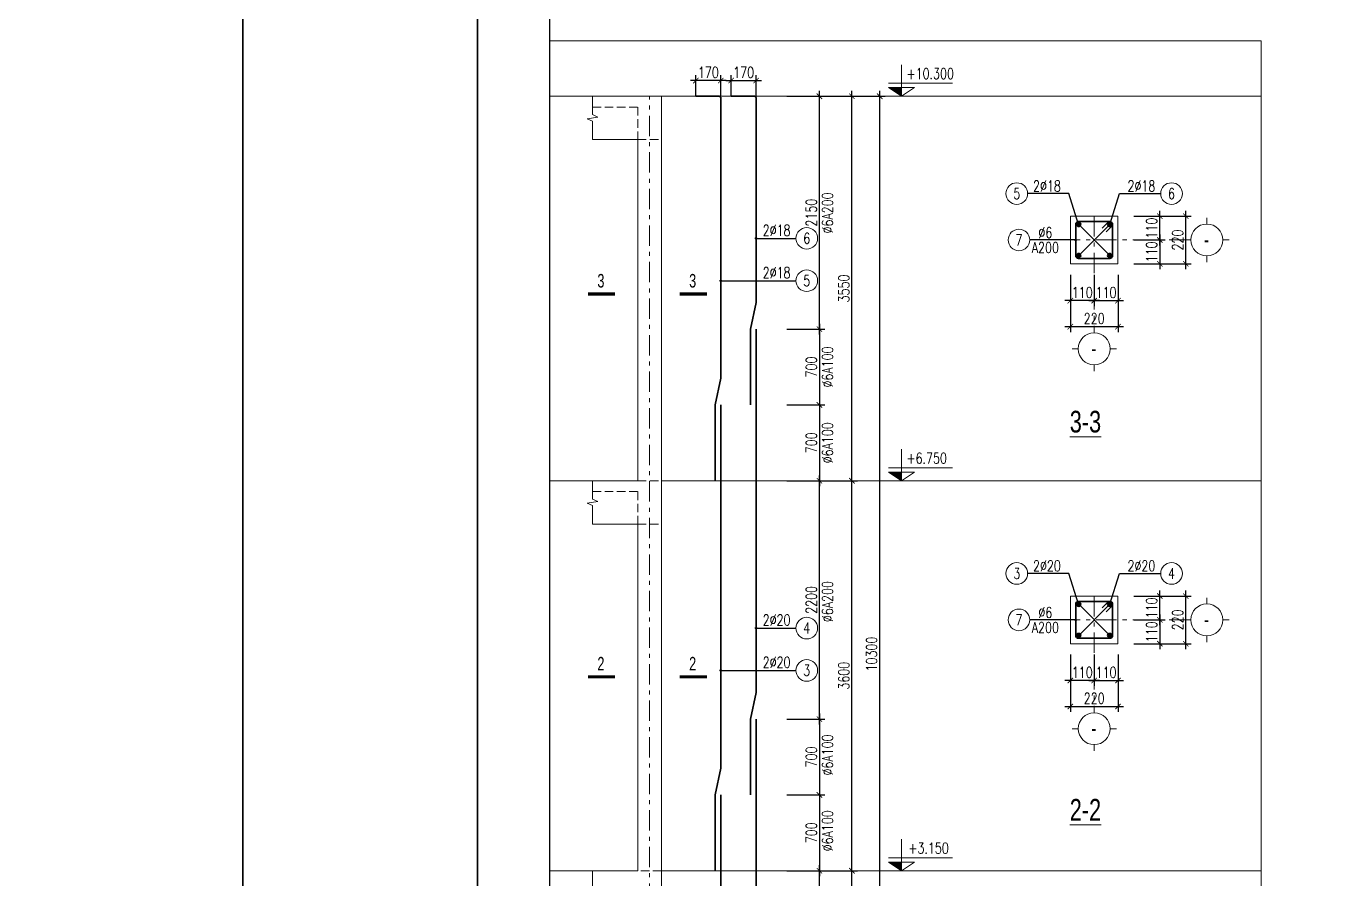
# Model space of a CAD drawing. Extents: x -2098986 to 943, y -1296280 to 73591.
# Drawn here: x -1753679 to -1729536, y -1114790 to -1099046 of the extents above; entities that cross this region are included whole.
import ezdxf
from ezdxf.enums import TextEntityAlignment as Align

# ---------------------------------------------------------------- set-up
doc = ezdxf.new("R2010")
doc.units = 0
doc.header["$LTSCALE"] = 150
doc.header["$PDMODE"] = 35
doc.linetypes.add('_An', pattern=[5, 3.5, -1.5])
doc.linetypes.add('_Tim', pattern=[9, 5, -1.5, 1, -1.5])
doc.layers.get('Defpoints').update_dxf_attribs({"lineweight": 18})
for name, color, linetype, lineweight in [('05.Text', 253, 'Continuous', 18), ('11.Khung bo', 32, 'Continuous', 50), ('12.Khung', 36, 'Continuous', 25), ('KCVN-THAY', 7, 'Continuous', 25), ('LS-DIM', 251, 'Continuous', 13), ('LS-TEXT', 60, 'Continuous', 20), ('LS-THAY', 7, 'Continuous', 20), ('LS-THEP', 3, 'Continuous', 35), ('LS-TRUC', 108, '_Tim', 9)]:
    doc.layers.add(name, color=color, linetype=linetype, lineweight=lineweight)
doc.layers.add('DIM', color=1, linetype='Continuous')
doc.layers.add('Tpl_Bound', color=1, linetype='Continuous', plot=False)
doc.styles.add('KCVN-LEADER', font='vnromadi.shx', dxfattribs={"width": 0.7, "height": 4})
doc.styles.add('LS.TEXT', font='vnromadi.shx', dxfattribs={"width": 0.7, "height": 4})
doc.styles.add('romans.shx', font='romans.shx', dxfattribs={"width": 0.75, "bigfont": 'vns.shx'})
doc.styles.add('vnsimpli', font='vnsimli.shx', dxfattribs={"width": 0.75})
doc.dimstyles.new('D25', dxfattribs={"dimscale": 0, "dimtxt": 200, "dimasz": 100, "dimexe": 100, "dimexo": 0, "dimgap": 50, "dimtad": 1, "dimdec": 0, "dimlfac": 0.25, "dimdsep": 46, "dimtxsty": 'vnsimpli', "dimblk1": 'ARCHTICK', "dimblk2": 'ARCHTICK', "dimsah": 1, "dimcen": 0, "dimdle": 100, "dimclrd": 256, "dimclre": 256, "dimclrt": 60, "dimadec": 0, "dimazin": 0, "dimtfac": 0.004, "dimtdec": 0, "dimtix": 1, "dimtmove": 2, "dimatfit": 3, "dimldrblk": 'ARCHTICK', "dimfxl": 1, "dimtolj": 1, "dimarcsym": 0})
doc.dimstyles.new('D50', dxfattribs={"dimtxt": 200, "dimasz": 100, "dimexe": 100, "dimexo": 0, "dimgap": 50, "dimtad": 1, "dimdec": 0, "dimlfac": 0.5, "dimzin": 0, "dimdsep": 46, "dimtxsty": 'vnsimpli', "dimblk1": 'ARCHTICK', "dimblk2": 'ARCHTICK', "dimsah": 1, "dimcen": 0, "dimdle": 100, "dimclrd": 256, "dimclre": 256, "dimclrt": 60, "dimadec": 0, "dimazin": 0, "dimtfac": 0.02, "dimtdec": 0, "dimtix": 1, "dimtmove": 2, "dimatfit": 3, "dimldrblk": 'ARCHTICK', "dimfxl": 100, "dimtolj": 1, "dimtzin": 0, "dimarcsym": 0})
doc.dimstyles.new('LS.GHI CHU', dxfattribs={"dimtxt": 200, "dimasz": 120, "dimexe": 120, "dimexo": 120, "dimgap": 80, "dimtad": 1, "dimdec": 0, "dimzin": 0, "dimdsep": 46, "dimtxsty": 'romans.shx', "dimblk": 'ARCHTICK', "dimcen": 0.09, "dimdle": 120, "dimclrd": 256, "dimclre": 8, "dimclrt": 7, "dimadec": 0, "dimazin": 0, "dimtfac": 1, "dimtdec": 0, "dimtofl": 0, "dimtmove": 0, "dimatfit": 3, "dimldrblk": 'ARCHTICK', "dimfxl": 1, "dimtolj": 1, "dimtzin": 0, "dimarcsym": 0})

# ---------------------------------------------------------------- blocks, each defined once
blk = doc.blocks.new('*U4')
at = {"layer": 'KCVN-THAY', "color": 140}
blk.add_lwpolyline([(214871.76, 86966.68), (215381.8, 86966.68), (215381.8, 86579.68), (214871.76, 86579.68)], close=True, dxfattribs=at)
blk = doc.blocks.new('_ArchTick')
at = {"layer": 'DIM', "color": 0, "const_width": 0.15}
blk.add_lwpolyline([(-0.5, -0.5), (0.5, 0.5)], dxfattribs=at)
blk = doc.blocks.new('*D1793')
at = {"layer": 'Defpoints', "color": 0, "transparency": 16777216}
for p in [(-1739622, -1113240), (-1739622, -1114640), (-1739022, -1114640)]:
    blk.add_point(p, dxfattribs=at)
at = {"layer": 'LS-DIM', "lineweight": -2, "transparency": 16777216}
for p, q in [((-1739622, -1113240), (-1738922, -1113240)), ((-1739022, -1113140), (-1739022, -1114740)), ((-1739622, -1114640), (-1738922, -1114640))]:
    blk.add_line(p, q, dxfattribs=at)
at = {"layer": 'LS-DIM', "lineweight": -2, "transparency": 16777216, "xscale": 100, "yscale": 100, "zscale": 100}
for p, rotation in [((-1739022, -1113240), 90), ((-1739022, -1114640), 270)]:
    blk.add_blockref('_ArchTick', p, dxfattribs=dict(at, rotation=rotation))
at = {"layer": 'LS-DIM', "color": 60, "transparency": 16777216, "insert": (-1739172, -1113940), "char_height": 200, "attachment_point": 5, "rotation": 90, "style": 'vnsimpli'}
blk.add_mtext('\\A1;700', dxfattribs=at)
blk = doc.blocks.new('*D1794')
at = {"layer": 'Defpoints', "color": 0, "transparency": 16777216}
for p in [(-1739622, -1107440), (-1739022, -1107440), (-1739622, -1111840)]:
    blk.add_point(p, dxfattribs=at)
at = {"layer": 'LS-DIM', "lineweight": -2, "transparency": 16777216}
for p, q in [((-1739622, -1107440), (-1738922, -1107440)), ((-1739022, -1111940), (-1739022, -1107340)), ((-1739622, -1111840), (-1738922, -1111840))]:
    blk.add_line(p, q, dxfattribs=at)
at = {"layer": 'LS-DIM', "lineweight": -2, "transparency": 16777216, "xscale": 100, "yscale": 100, "zscale": 100}
for p, rotation in [((-1739022, -1107440), 90), ((-1739022, -1111840), 270)]:
    blk.add_blockref('_ArchTick', p, dxfattribs=dict(at, rotation=rotation))
at = {"layer": 'LS-DIM', "color": 60, "transparency": 16777216, "insert": (-1739172, -1109640), "char_height": 200, "attachment_point": 5, "rotation": 90, "style": 'vnsimpli'}
blk.add_mtext('\\A1;2200', dxfattribs=at)
blk = doc.blocks.new('COSCD')
at = {"layer": 'LS-DIM'}
blk.add_hatch(color=256, dxfattribs=at).paths.add_polyline_path([(3.6, 0), (3.6, 1.44), (1.44, 1.44)])
for p, q in [((3.6, 0), (3.6, 5.23)), ((7.2, 0), (0, 0)), ((1.44, 2.16), (12.12, 2.16)), ((1.44, 1.44), (5.76, 1.44)), ((1.44, 1.44), (3.6, 0)), ((5.76, 1.44), (3.6, 0))]:
    blk.add_line(p, q, dxfattribs=at)
blk = doc.blocks.new('*D1798')
at = {"layer": 'Defpoints', "color": 0, "transparency": 16777216}
for p in [(-1739622, -1106040), (-1739622, -1107440), (-1739022, -1107440)]:
    blk.add_point(p, dxfattribs=at)
at = {"layer": 'LS-DIM', "lineweight": -2, "transparency": 16777216}
for p, q in [((-1739022, -1105940), (-1739022, -1107540)), ((-1739622, -1106040), (-1738922, -1106040)), ((-1739622, -1107440), (-1738922, -1107440))]:
    blk.add_line(p, q, dxfattribs=at)
at = {"layer": 'LS-DIM', "lineweight": -2, "transparency": 16777216, "xscale": 100, "yscale": 100, "zscale": 100}
for p, rotation in [((-1739022, -1106040), 90), ((-1739022, -1107440), 270)]:
    blk.add_blockref('_ArchTick', p, dxfattribs=dict(at, rotation=rotation))
at = {"layer": 'LS-DIM', "color": 60, "transparency": 16777216, "insert": (-1739172, -1106740), "char_height": 200, "attachment_point": 5, "rotation": 90, "style": 'vnsimpli'}
blk.add_mtext('\\A1;700', dxfattribs=at)
blk = doc.blocks.new('*D1799')
at = {"layer": 'Defpoints', "color": 0, "transparency": 16777216}
for p in [(-1739622, -1100340), (-1739022, -1100340), (-1739622, -1104640)]:
    blk.add_point(p, dxfattribs=at)
at = {"layer": 'LS-DIM', "lineweight": -2, "transparency": 16777216}
for p, q in [((-1739622, -1100340), (-1738922, -1100340)), ((-1739022, -1104740), (-1739022, -1100240)), ((-1739622, -1104640), (-1738922, -1104640))]:
    blk.add_line(p, q, dxfattribs=at)
at = {"layer": 'LS-DIM', "lineweight": -2, "transparency": 16777216, "xscale": 100, "yscale": 100, "zscale": 100}
for p, rotation in [((-1739022, -1100340), 90), ((-1739022, -1104640), 270)]:
    blk.add_blockref('_ArchTick', p, dxfattribs=dict(at, rotation=rotation))
at = {"layer": 'LS-DIM', "color": 60, "transparency": 16777216, "insert": (-1739172, -1102490), "char_height": 200, "attachment_point": 5, "rotation": 90, "style": 'vnsimpli'}
blk.add_mtext('\\A1;2150', dxfattribs=at)
blk = doc.blocks.new('*D1800')
at = {"layer": 'Defpoints', "color": 0, "transparency": 16777216}
for p in [(-1740193, -1100050), (-1740654, -1100340), (-1740193, -1100340)]:
    blk.add_point(p, dxfattribs=at)
at = {"layer": 'LS-DIM', "lineweight": -2, "transparency": 16777216}
for p, q in [((-1740654, -1100340), (-1740654, -1099950)), ((-1740193, -1100340), (-1740193, -1099950)), ((-1740754, -1100050), (-1740093, -1100050))]:
    blk.add_line(p, q, dxfattribs=at)
at = {"layer": 'LS-DIM', "lineweight": -2, "transparency": 16777216, "xscale": 100, "yscale": 100, "zscale": 100, "rotation": 180}
blk.add_blockref('_ArchTick', (-1740654, -1100050), dxfattribs=at)
at = {"layer": 'LS-DIM', "lineweight": -2, "transparency": 16777216, "xscale": 100, "yscale": 100, "zscale": 100}
blk.add_blockref('_ArchTick', (-1740193, -1100050), dxfattribs=at)
at = {"layer": 'LS-DIM', "color": 60, "transparency": 16777216, "insert": (-1740423, -1099900), "char_height": 200, "attachment_point": 5, "style": 'vnsimpli'}
blk.add_mtext('\\A1;170', dxfattribs=at)
blk = doc.blocks.new('*D1801')
at = {"layer": 'Defpoints', "color": 0, "transparency": 16777216}
for p in [(-1741305, -1100050), (-1741305, -1100340), (-1740845, -1100340)]:
    blk.add_point(p, dxfattribs=at)
at = {"layer": 'LS-DIM', "lineweight": -2, "transparency": 16777216}
for p, q in [((-1741305, -1100340), (-1741305, -1099950)), ((-1740845, -1100340), (-1740845, -1099950)), ((-1740745, -1100050), (-1741405, -1100050))]:
    blk.add_line(p, q, dxfattribs=at)
at = {"layer": 'LS-DIM', "lineweight": -2, "transparency": 16777216, "xscale": 100, "yscale": 100, "zscale": 100, "rotation": 180}
blk.add_blockref('_ArchTick', (-1741305, -1100050), dxfattribs=at)
at = {"layer": 'LS-DIM', "lineweight": -2, "transparency": 16777216, "xscale": 100, "yscale": 100, "zscale": 100}
blk.add_blockref('_ArchTick', (-1740845, -1100050), dxfattribs=at)
at = {"layer": 'LS-DIM', "color": 60, "transparency": 16777216, "insert": (-1741075, -1099900), "char_height": 200, "attachment_point": 5, "style": 'vnsimpli'}
blk.add_mtext('\\A1;170', dxfattribs=at)
blk = doc.blocks.new('*D1802')
at = {"layer": 'Defpoints', "color": 0, "transparency": 16777216}
for p in [(-1739622, -1107440), (-1738422, -1107440), (-1739622, -1114640)]:
    blk.add_point(p, dxfattribs=at)
at = {"layer": 'LS-DIM', "lineweight": -2, "transparency": 16777216}
for p, q in [((-1739622, -1107440), (-1738322, -1107440)), ((-1738422, -1114740), (-1738422, -1107340)), ((-1739622, -1114640), (-1738322, -1114640))]:
    blk.add_line(p, q, dxfattribs=at)
at = {"layer": 'LS-DIM', "lineweight": -2, "transparency": 16777216, "xscale": 100, "yscale": 100, "zscale": 100}
for p, rotation in [((-1738422, -1107440), 90), ((-1738422, -1114640), 270)]:
    blk.add_blockref('_ArchTick', p, dxfattribs=dict(at, rotation=rotation))
at = {"layer": 'LS-DIM', "color": 60, "transparency": 16777216, "insert": (-1738572, -1111040), "char_height": 200, "attachment_point": 5, "rotation": 90, "style": 'vnsimpli'}
blk.add_mtext('\\A1;3600', dxfattribs=at)
blk = doc.blocks.new('*D1803')
at = {"layer": 'Defpoints', "color": 0, "transparency": 16777216}
for p in [(-1739622, -1100340), (-1738422, -1100340), (-1739622, -1107440)]:
    blk.add_point(p, dxfattribs=at)
at = {"layer": 'LS-DIM', "lineweight": -2, "transparency": 16777216}
for p, q in [((-1739622, -1100340), (-1738322, -1100340)), ((-1738422, -1107540), (-1738422, -1100240)), ((-1739622, -1107440), (-1738322, -1107440))]:
    blk.add_line(p, q, dxfattribs=at)
at = {"layer": 'LS-DIM', "lineweight": -2, "transparency": 16777216, "xscale": 100, "yscale": 100, "zscale": 100}
for p, rotation in [((-1738422, -1100340), 90), ((-1738422, -1107440), 270)]:
    blk.add_blockref('_ArchTick', p, dxfattribs=dict(at, rotation=rotation))
at = {"layer": 'LS-DIM', "color": 60, "transparency": 16777216, "insert": (-1738572, -1103890), "char_height": 200, "attachment_point": 5, "rotation": 90, "style": 'vnsimpli'}
blk.add_mtext('\\A1;3550', dxfattribs=at)
blk = doc.blocks.new('*D1804')
at = {"layer": 'Defpoints', "color": 0, "transparency": 16777216}
for p in [(-1739622, -1114640), (-1739022, -1114640), (-1739622, -1118140)]:
    blk.add_point(p, dxfattribs=at)
at = {"layer": 'LS-DIM', "lineweight": -2, "transparency": 16777216}
for p, q in [((-1739622, -1114640), (-1738922, -1114640)), ((-1739022, -1118240), (-1739022, -1114540)), ((-1739622, -1118140), (-1738922, -1118140))]:
    blk.add_line(p, q, dxfattribs=at)
at = {"layer": 'LS-DIM', "lineweight": -2, "transparency": 16777216, "xscale": 100, "yscale": 100, "zscale": 100}
for p, rotation in [((-1739022, -1114640), 90), ((-1739022, -1118140), 270)]:
    blk.add_blockref('_ArchTick', p, dxfattribs=dict(at, rotation=rotation))
at = {"layer": 'LS-DIM', "color": 60, "transparency": 16777216, "insert": (-1739172, -1116390), "char_height": 200, "attachment_point": 5, "rotation": 90, "style": 'vnsimpli'}
blk.add_mtext('\\A1;1750', dxfattribs=at)
blk = doc.blocks.new('*D1805')
at = {"layer": 'Defpoints', "color": 0, "transparency": 16777216}
for p in [(-1739622, -1114640), (-1738422, -1114640), (-1739622, -1120940)]:
    blk.add_point(p, dxfattribs=at)
at = {"layer": 'LS-DIM', "lineweight": -2, "transparency": 16777216}
for p, q in [((-1739622, -1114640), (-1738322, -1114640)), ((-1738422, -1121040), (-1738422, -1114540)), ((-1739622, -1120940), (-1738322, -1120940))]:
    blk.add_line(p, q, dxfattribs=at)
at = {"layer": 'LS-DIM', "lineweight": -2, "transparency": 16777216, "xscale": 100, "yscale": 100, "zscale": 100}
for p, rotation in [((-1738422, -1114640), 90), ((-1738422, -1120940), 270)]:
    blk.add_blockref('_ArchTick', p, dxfattribs=dict(at, rotation=rotation))
at = {"layer": 'LS-DIM', "color": 60, "transparency": 16777216, "insert": (-1738572, -1117790), "char_height": 200, "attachment_point": 5, "rotation": 90, "style": 'vnsimpli'}
blk.add_mtext('\\A1;3150', dxfattribs=at)
blk = doc.blocks.new('*D1806')
at = {"layer": 'Defpoints', "color": 0, "transparency": 16777216}
for p in [(-1739622, -1100340), (-1737909, -1100340), (-1739622, -1120940)]:
    blk.add_point(p, dxfattribs=at)
at = {"layer": 'LS-DIM', "lineweight": -2, "transparency": 16777216}
for p, q in [((-1739622, -1100340), (-1737809, -1100340)), ((-1737909, -1121040), (-1737909, -1100240)), ((-1739622, -1120940), (-1737809, -1120940))]:
    blk.add_line(p, q, dxfattribs=at)
at = {"layer": 'LS-DIM', "lineweight": -2, "transparency": 16777216, "xscale": 100, "yscale": 100, "zscale": 100}
for p, rotation in [((-1737909, -1100340), 90), ((-1737909, -1120940), 270)]:
    blk.add_blockref('_ArchTick', p, dxfattribs=dict(at, rotation=rotation))
at = {"layer": 'LS-DIM', "color": 60, "transparency": 16777216, "insert": (-1738059, -1110640), "char_height": 200, "attachment_point": 5, "rotation": 90, "style": 'vnsimpli'}
blk.add_mtext('\\A1;10300', dxfattribs=at)
blk = doc.blocks.new('*D1809')
at = {"layer": 'Defpoints', "color": 0, "transparency": 16777216}
for p in [(-1739622, -1111840), (-1739622, -1113240), (-1739022, -1113240)]:
    blk.add_point(p, dxfattribs=at)
at = {"layer": 'LS-DIM', "lineweight": -2, "transparency": 16777216}
for p, q in [((-1739022, -1111740), (-1739022, -1113340)), ((-1739622, -1111840), (-1738922, -1111840)), ((-1739622, -1113240), (-1738922, -1113240))]:
    blk.add_line(p, q, dxfattribs=at)
at = {"layer": 'LS-DIM', "lineweight": -2, "transparency": 16777216, "xscale": 100, "yscale": 100, "zscale": 100}
for p, rotation in [((-1739022, -1111840), 90), ((-1739022, -1113240), 270)]:
    blk.add_blockref('_ArchTick', p, dxfattribs=dict(at, rotation=rotation))
at = {"layer": 'LS-DIM', "color": 60, "transparency": 16777216, "insert": (-1739172, -1112540), "char_height": 200, "attachment_point": 5, "rotation": 90, "style": 'vnsimpli'}
blk.add_mtext('\\A1;700', dxfattribs=at)
blk = doc.blocks.new('*D1807')
at = {"layer": 'Defpoints', "color": 0, "transparency": 16777216}
for p in [(-1739622, -1104640), (-1739622, -1106040), (-1739022, -1106040)]:
    blk.add_point(p, dxfattribs=at)
at = {"layer": 'LS-DIM', "lineweight": -2, "transparency": 16777216}
for p, q in [((-1739022, -1104540), (-1739022, -1106140)), ((-1739622, -1104640), (-1738922, -1104640)), ((-1739622, -1106040), (-1738922, -1106040))]:
    blk.add_line(p, q, dxfattribs=at)
at = {"layer": 'LS-DIM', "lineweight": -2, "transparency": 16777216, "xscale": 100, "yscale": 100, "zscale": 100}
for p, rotation in [((-1739022, -1104640), 90), ((-1739022, -1106040), 270)]:
    blk.add_blockref('_ArchTick', p, dxfattribs=dict(at, rotation=rotation))
at = {"layer": 'LS-DIM', "color": 60, "transparency": 16777216, "insert": (-1739172, -1105340), "char_height": 200, "attachment_point": 5, "rotation": 90, "style": 'vnsimpli'}
blk.add_mtext('\\A1;700', dxfattribs=at)
blk = doc.blocks.new('THEP DAM')
at = {"layer": 'LS-THEP'}
for p, q in [((-0.6, 0), (0.6, 0)), ((-0.42, 0.42), (0.42, -0.42)), ((-0.42, -0.42), (0.42, 0.42)), ((0, 0.6), (0, -0.6))]:
    blk.add_line(p, q, dxfattribs=at)
blk.add_circle((0, 0), 0.6, dxfattribs=at)
blk = doc.blocks.new('A$C0F04115F')
at = {"layer": 'LS-THAY'}
for p, q in [((-380, 380), (-380, 530)), ((-760, 0), (-910, 0)), ((0, 0), (150, 0)), ((-380, -380), (-380, -530))]:
    blk.add_line(p, q, dxfattribs=at)
blk.add_circle((-380, 0), 380, dxfattribs=at)
blk = doc.blocks.new('*D1858')
at = {"layer": 'Defpoints', "color": 0, "transparency": 16777216}
for p in [(-1734386, -1110649), (-1733946, -1110649), (-1734386, -1111128)]:
    blk.add_point(p, dxfattribs=at)
at = {"layer": 'LS-DIM', "lineweight": -2, "transparency": 16777216}
for p, q in [((-1734386, -1110649), (-1734386, -1111228)), ((-1733946, -1110649), (-1733946, -1111228)), ((-1733846, -1111128), (-1734486, -1111128))]:
    blk.add_line(p, q, dxfattribs=at)
at = {"layer": 'LS-DIM', "lineweight": -2, "transparency": 16777216, "xscale": 100, "yscale": 100, "zscale": 100, "rotation": 180}
blk.add_blockref('_ArchTick', (-1734386, -1111128), dxfattribs=at)
at = {"layer": 'LS-DIM', "lineweight": -2, "transparency": 16777216, "xscale": 100, "yscale": 100, "zscale": 100}
blk.add_blockref('_ArchTick', (-1733946, -1111128), dxfattribs=at)
at = {"layer": 'LS-DIM', "color": 60, "transparency": 16777216, "insert": (-1734166, -1110978), "char_height": 200, "attachment_point": 5, "style": 'vnsimpli'}
blk.add_mtext('\\A1;110', dxfattribs=at)
blk = doc.blocks.new('*D1859')
at = {"layer": 'Defpoints', "color": 0, "transparency": 16777216}
for p in [(-1733946, -1110649), (-1733506, -1110649), (-1733506, -1111128)]:
    blk.add_point(p, dxfattribs=at)
at = {"layer": 'LS-DIM', "lineweight": -2, "transparency": 16777216}
for p, q in [((-1733946, -1110649), (-1733946, -1111228)), ((-1733506, -1110649), (-1733506, -1111228)), ((-1734046, -1111128), (-1733406, -1111128))]:
    blk.add_line(p, q, dxfattribs=at)
at = {"layer": 'LS-DIM', "lineweight": -2, "transparency": 16777216, "xscale": 100, "yscale": 100, "zscale": 100, "rotation": 180}
blk.add_blockref('_ArchTick', (-1733946, -1111128), dxfattribs=at)
at = {"layer": 'LS-DIM', "lineweight": -2, "transparency": 16777216, "xscale": 100, "yscale": 100, "zscale": 100}
blk.add_blockref('_ArchTick', (-1733506, -1111128), dxfattribs=at)
at = {"layer": 'LS-DIM', "color": 60, "transparency": 16777216, "insert": (-1733726, -1110978), "char_height": 200, "attachment_point": 5, "style": 'vnsimpli'}
blk.add_mtext('\\A1;110', dxfattribs=at)
blk = doc.blocks.new('*D1860')
at = {"layer": 'Defpoints', "color": 0, "transparency": 16777216}
for p in [(-1734386, -1110649), (-1733506, -1110649), (-1733506, -1111608)]:
    blk.add_point(p, dxfattribs=at)
at = {"layer": 'LS-DIM', "lineweight": -2, "transparency": 16777216}
for p, q in [((-1734386, -1110649), (-1734386, -1111708)), ((-1733506, -1110649), (-1733506, -1111708)), ((-1734486, -1111608), (-1733406, -1111608))]:
    blk.add_line(p, q, dxfattribs=at)
at = {"layer": 'LS-DIM', "lineweight": -2, "transparency": 16777216, "xscale": 100, "yscale": 100, "zscale": 100, "rotation": 180}
blk.add_blockref('_ArchTick', (-1734386, -1111608), dxfattribs=at)
at = {"layer": 'LS-DIM', "lineweight": -2, "transparency": 16777216, "xscale": 100, "yscale": 100, "zscale": 100}
blk.add_blockref('_ArchTick', (-1733506, -1111608), dxfattribs=at)
at = {"layer": 'LS-DIM', "color": 60, "transparency": 16777216, "insert": (-1733946, -1111458), "char_height": 200, "attachment_point": 5, "style": 'vnsimpli'}
blk.add_mtext('\\A1;220', dxfattribs=at)
blk = doc.blocks.new('*D1861')
at = {"layer": 'Defpoints', "color": 0, "transparency": 16777216}
for p in [(-1733213, -1110008), (-1733213, -1110448), (-1732734, -1110448)]:
    blk.add_point(p, dxfattribs=at)
at = {"layer": 'LS-DIM', "lineweight": -2, "transparency": 16777216}
for p, q in [((-1733213, -1110008), (-1732634, -1110008)), ((-1732734, -1109908), (-1732734, -1110548)), ((-1733213, -1110448), (-1732634, -1110448))]:
    blk.add_line(p, q, dxfattribs=at)
at = {"layer": 'LS-DIM', "lineweight": -2, "transparency": 16777216, "xscale": 100, "yscale": 100, "zscale": 100}
for p, rotation in [((-1732734, -1110008), 90), ((-1732734, -1110448), 270)]:
    blk.add_blockref('_ArchTick', p, dxfattribs=dict(at, rotation=rotation))
at = {"layer": 'LS-DIM', "color": 60, "transparency": 16777216, "insert": (-1732884, -1110228), "char_height": 200, "attachment_point": 5, "rotation": 90, "style": 'vnsimpli'}
blk.add_mtext('\\A1;110', dxfattribs=at)
blk = doc.blocks.new('*D1862')
at = {"layer": 'Defpoints', "color": 0, "transparency": 16777216}
for p in [(-1733213, -1109568), (-1732734, -1109568), (-1733213, -1110008)]:
    blk.add_point(p, dxfattribs=at)
at = {"layer": 'LS-DIM', "lineweight": -2, "transparency": 16777216}
for p, q in [((-1733213, -1109568), (-1732634, -1109568)), ((-1732734, -1110108), (-1732734, -1109468)), ((-1733213, -1110008), (-1732634, -1110008))]:
    blk.add_line(p, q, dxfattribs=at)
at = {"layer": 'LS-DIM', "lineweight": -2, "transparency": 16777216, "xscale": 100, "yscale": 100, "zscale": 100}
for p, rotation in [((-1732734, -1109568), 90), ((-1732734, -1110008), 270)]:
    blk.add_blockref('_ArchTick', p, dxfattribs=dict(at, rotation=rotation))
at = {"layer": 'LS-DIM', "color": 60, "transparency": 16777216, "insert": (-1732884, -1109788), "char_height": 200, "attachment_point": 5, "rotation": 90, "style": 'vnsimpli'}
blk.add_mtext('\\A1;110', dxfattribs=at)
blk = doc.blocks.new('*D1863')
at = {"layer": 'Defpoints', "color": 0, "transparency": 16777216}
for p in [(-1733213, -1109568), (-1732254, -1109568), (-1733213, -1110448)]:
    blk.add_point(p, dxfattribs=at)
at = {"layer": 'LS-DIM', "lineweight": -2, "transparency": 16777216}
for p, q in [((-1733213, -1109568), (-1732154, -1109568)), ((-1732254, -1110548), (-1732254, -1109468)), ((-1733213, -1110448), (-1732154, -1110448))]:
    blk.add_line(p, q, dxfattribs=at)
at = {"layer": 'LS-DIM', "lineweight": -2, "transparency": 16777216, "xscale": 100, "yscale": 100, "zscale": 100}
for p, rotation in [((-1732254, -1109568), 90), ((-1732254, -1110448), 270)]:
    blk.add_blockref('_ArchTick', p, dxfattribs=dict(at, rotation=rotation))
at = {"layer": 'LS-DIM', "color": 60, "transparency": 16777216, "insert": (-1732404, -1110008), "char_height": 200, "attachment_point": 5, "rotation": 90, "style": 'vnsimpli'}
blk.add_mtext('\\A1;220', dxfattribs=at)
blk = doc.blocks.new('*D1864')
at = {"layer": 'Defpoints', "color": 0, "transparency": 16777216}
for p in [(-1734386, -1103635), (-1733946, -1103635), (-1734386, -1104114)]:
    blk.add_point(p, dxfattribs=at)
at = {"layer": 'LS-DIM', "lineweight": -2, "transparency": 16777216}
for p, q in [((-1734386, -1103635), (-1734386, -1104214)), ((-1733946, -1103635), (-1733946, -1104214)), ((-1733846, -1104114), (-1734486, -1104114))]:
    blk.add_line(p, q, dxfattribs=at)
at = {"layer": 'LS-DIM', "lineweight": -2, "transparency": 16777216, "xscale": 100, "yscale": 100, "zscale": 100, "rotation": 180}
blk.add_blockref('_ArchTick', (-1734386, -1104114), dxfattribs=at)
at = {"layer": 'LS-DIM', "lineweight": -2, "transparency": 16777216, "xscale": 100, "yscale": 100, "zscale": 100}
blk.add_blockref('_ArchTick', (-1733946, -1104114), dxfattribs=at)
at = {"layer": 'LS-DIM', "color": 60, "transparency": 16777216, "insert": (-1734166, -1103964), "char_height": 200, "attachment_point": 5, "style": 'vnsimpli'}
blk.add_mtext('\\A1;110', dxfattribs=at)
blk = doc.blocks.new('*D1865')
at = {"layer": 'Defpoints', "color": 0, "transparency": 16777216}
for p in [(-1733946, -1103635), (-1733506, -1103635), (-1733506, -1104114)]:
    blk.add_point(p, dxfattribs=at)
at = {"layer": 'LS-DIM', "lineweight": -2, "transparency": 16777216}
for p, q in [((-1733946, -1103635), (-1733946, -1104214)), ((-1733506, -1103635), (-1733506, -1104214)), ((-1734046, -1104114), (-1733406, -1104114))]:
    blk.add_line(p, q, dxfattribs=at)
at = {"layer": 'LS-DIM', "lineweight": -2, "transparency": 16777216, "xscale": 100, "yscale": 100, "zscale": 100, "rotation": 180}
blk.add_blockref('_ArchTick', (-1733946, -1104114), dxfattribs=at)
at = {"layer": 'LS-DIM', "lineweight": -2, "transparency": 16777216, "xscale": 100, "yscale": 100, "zscale": 100}
blk.add_blockref('_ArchTick', (-1733506, -1104114), dxfattribs=at)
at = {"layer": 'LS-DIM', "color": 60, "transparency": 16777216, "insert": (-1733726, -1103964), "char_height": 200, "attachment_point": 5, "style": 'vnsimpli'}
blk.add_mtext('\\A1;110', dxfattribs=at)
blk = doc.blocks.new('*D1866')
at = {"layer": 'Defpoints', "color": 0, "transparency": 16777216}
for p in [(-1734386, -1103635), (-1733506, -1103635), (-1733506, -1104594)]:
    blk.add_point(p, dxfattribs=at)
at = {"layer": 'LS-DIM', "lineweight": -2, "transparency": 16777216}
for p, q in [((-1734386, -1103635), (-1734386, -1104694)), ((-1733506, -1103635), (-1733506, -1104694)), ((-1734486, -1104594), (-1733406, -1104594))]:
    blk.add_line(p, q, dxfattribs=at)
at = {"layer": 'LS-DIM', "lineweight": -2, "transparency": 16777216, "xscale": 100, "yscale": 100, "zscale": 100, "rotation": 180}
blk.add_blockref('_ArchTick', (-1734386, -1104594), dxfattribs=at)
at = {"layer": 'LS-DIM', "lineweight": -2, "transparency": 16777216, "xscale": 100, "yscale": 100, "zscale": 100}
blk.add_blockref('_ArchTick', (-1733506, -1104594), dxfattribs=at)
at = {"layer": 'LS-DIM', "color": 60, "transparency": 16777216, "insert": (-1733946, -1104444), "char_height": 200, "attachment_point": 5, "style": 'vnsimpli'}
blk.add_mtext('\\A1;220', dxfattribs=at)
blk = doc.blocks.new('*D1867')
at = {"layer": 'Defpoints', "color": 0, "transparency": 16777216}
for p in [(-1733213, -1102994), (-1733213, -1103434), (-1732734, -1103434)]:
    blk.add_point(p, dxfattribs=at)
at = {"layer": 'LS-DIM', "lineweight": -2, "transparency": 16777216}
for p, q in [((-1733213, -1102994), (-1732634, -1102994)), ((-1732734, -1102894), (-1732734, -1103534)), ((-1733213, -1103434), (-1732634, -1103434))]:
    blk.add_line(p, q, dxfattribs=at)
at = {"layer": 'LS-DIM', "lineweight": -2, "transparency": 16777216, "xscale": 100, "yscale": 100, "zscale": 100}
for p, rotation in [((-1732734, -1102994), 90), ((-1732734, -1103434), 270)]:
    blk.add_blockref('_ArchTick', p, dxfattribs=dict(at, rotation=rotation))
at = {"layer": 'LS-DIM', "color": 60, "transparency": 16777216, "insert": (-1732884, -1103214), "char_height": 200, "attachment_point": 5, "rotation": 90, "style": 'vnsimpli'}
blk.add_mtext('\\A1;110', dxfattribs=at)
blk = doc.blocks.new('*D1868')
at = {"layer": 'Defpoints', "color": 0, "transparency": 16777216}
for p in [(-1733213, -1102554), (-1732734, -1102554), (-1733213, -1102994)]:
    blk.add_point(p, dxfattribs=at)
at = {"layer": 'LS-DIM', "lineweight": -2, "transparency": 16777216}
for p, q in [((-1733213, -1102554), (-1732634, -1102554)), ((-1732734, -1103094), (-1732734, -1102454)), ((-1733213, -1102994), (-1732634, -1102994))]:
    blk.add_line(p, q, dxfattribs=at)
at = {"layer": 'LS-DIM', "lineweight": -2, "transparency": 16777216, "xscale": 100, "yscale": 100, "zscale": 100}
for p, rotation in [((-1732734, -1102554), 90), ((-1732734, -1102994), 270)]:
    blk.add_blockref('_ArchTick', p, dxfattribs=dict(at, rotation=rotation))
at = {"layer": 'LS-DIM', "color": 60, "transparency": 16777216, "insert": (-1732884, -1102774), "char_height": 200, "attachment_point": 5, "rotation": 90, "style": 'vnsimpli'}
blk.add_mtext('\\A1;110', dxfattribs=at)
blk = doc.blocks.new('*D1869')
at = {"layer": 'Defpoints', "color": 0, "transparency": 16777216}
for p in [(-1733213, -1102554), (-1732254, -1102554), (-1733213, -1103434)]:
    blk.add_point(p, dxfattribs=at)
at = {"layer": 'LS-DIM', "lineweight": -2, "transparency": 16777216}
for p, q in [((-1733213, -1102554), (-1732154, -1102554)), ((-1732254, -1103534), (-1732254, -1102454)), ((-1733213, -1103434), (-1732154, -1103434))]:
    blk.add_line(p, q, dxfattribs=at)
at = {"layer": 'LS-DIM', "lineweight": -2, "transparency": 16777216, "xscale": 100, "yscale": 100, "zscale": 100}
for p, rotation in [((-1732254, -1102554), 90), ((-1732254, -1103434), 270)]:
    blk.add_blockref('_ArchTick', p, dxfattribs=dict(at, rotation=rotation))
at = {"layer": 'LS-DIM', "color": 60, "transparency": 16777216, "insert": (-1732404, -1102994), "char_height": 200, "attachment_point": 5, "rotation": 90, "style": 'vnsimpli'}
blk.add_mtext('\\A1;220', dxfattribs=at)
blk = doc.blocks.new('100')
at = {"layer": '11.Khung bo', "const_width": 26.7}
blk.add_lwpolyline([(1860913, -945240), (1860913, -916940), (1896063, -916940), (1896063, -945240)], close=True, dxfattribs=at)
blk.add_lwpolyline([(1860913, -945240), (1860913, -916940), (1896063, -916940), (1896063, -945240)], close=True, dxfattribs=at)
blk.add_lwpolyline([(1860913, -945240), (1860913, -916940), (1896063, -916940), (1896063, -945240)], close=True, dxfattribs=at)
at = {"layer": '12.Khung'}
blk.add_lwpolyline([(1901579, -945940), (1901579, -916240), (1859580, -916240), (1859580, -945940)], close=True, dxfattribs=at)
blk.add_lwpolyline([(1901579, -945940), (1901579, -916240), (1859580, -916240), (1859580, -945940)], close=True, dxfattribs=at)
blk.add_lwpolyline([(1901579, -945940), (1901579, -916240), (1859580, -916240), (1859580, -945940)], close=True, dxfattribs=at)

msp = doc.modelspace()

# ---------------------------------------------------------------- hatches: boundary and pattern name
at = {"layer": 'LS-THEP'}
h = msp.add_hatch(color=256, dxfattribs=at)
h.dxf.hatch_style = 1
edge = h.paths.add_edge_path()
edge.add_arc((-1733659.5, -1102707.1), 38.2, 0, 360)
edge = h.paths.add_edge_path(flags=17)
edge.add_line((-1733659.5, -1102745.3), (-1733659.5, -1102668.9))
edge = h.paths.add_edge_path(flags=17)
edge.add_line((-1733621.3, -1102707.1), (-1733697.7, -1102707.1))
edge = h.paths.add_edge_path(flags=17)
edge.add_line((-1733632.5, -1102734.1), (-1733686.5, -1102680.1))
h = msp.add_hatch(color=256, dxfattribs=at)
h.dxf.hatch_style = 1
edge = h.paths.add_edge_path()
edge.add_arc((-1734232.7, -1103281.2), 38.2, 0, 360)
edge = h.paths.add_edge_path(flags=17)
edge.add_line((-1734232.7, -1103243), (-1734232.7, -1103319.4))
edge = h.paths.add_edge_path(flags=17)
edge.add_line((-1734270.9, -1103281.2), (-1734194.5, -1103281.2))
edge = h.paths.add_edge_path(flags=17)
edge.add_line((-1734259.7, -1103254.2), (-1734205.7, -1103308.2))
h = msp.add_hatch(color=256, dxfattribs=at)
h.dxf.hatch_style = 1
edge = h.paths.add_edge_path()
edge.add_arc((-1733659.5, -1109721.1), 38.2, 0, 360)
edge = h.paths.add_edge_path(flags=17)
edge.add_line((-1733659.5, -1109759.3), (-1733659.5, -1109682.9))
edge = h.paths.add_edge_path(flags=17)
edge.add_line((-1733621.3, -1109721.1), (-1733697.7, -1109721.1))
edge = h.paths.add_edge_path(flags=17)
edge.add_line((-1733632.5, -1109748.1), (-1733686.5, -1109694.1))
h = msp.add_hatch(color=256, dxfattribs=at)
h.dxf.hatch_style = 1
edge = h.paths.add_edge_path()
edge.add_arc((-1734232.7, -1110295.2), 38.2, 0, 360)
edge = h.paths.add_edge_path(flags=17)
edge.add_line((-1734232.7, -1110257), (-1734232.7, -1110333.4))
edge = h.paths.add_edge_path(flags=17)
edge.add_line((-1734270.9, -1110295.2), (-1734194.5, -1110295.2))
edge = h.paths.add_edge_path(flags=17)
edge.add_line((-1734259.7, -1110268.2), (-1734205.7, -1110322.2))

# ---------------------------------------------------------------- linework, layer by layer
at = {"layer": 'LS-DIM', "linetype": '_An', "ltscale": 0.3}
for p, q in [((-1743214.2, -1100540.2), (-1742379.9, -1100540.2)), ((-1742379.9, -1100540.2), (-1742379.9, -1101140.2)), ((-1742380.1, -1101140.2), (-1741940.1, -1101140.2)), ((-1742380.4, -1107440.2), (-1741940, -1107440.3)), ((-1743214.5, -1107640.2), (-1742380.1, -1107640.2)), ((-1742380.1, -1107640.2), (-1742380.1, -1108240.2)), ((-1742380.1, -1108240.2), (-1741940.1, -1108240.2)), ((-1741940.1, -1114640.2), (-1742380.1, -1114640.2))]:
    msp.add_line(p, q, dxfattribs=at)
at = {"layer": 'LS-DIM', "linetype": 'Continuous'}
for p, q in [((-1733659.5, -1103281.2), (-1734232.7, -1102707.1)), ((-1734232.7, -1103281.2), (-1733659.5, -1102707.5)), ((-1733659.5, -1110295.2), (-1734232.7, -1109721.1)), ((-1734232.7, -1110295.2), (-1733659.5, -1109721.5))]:
    msp.add_line(p, q, dxfattribs=at)
at = {"layer": 'LS-DIM'}
for points in [[(-1743214.5, -1101140.2), (-1743214.5, -1100798.8), (-1743314.5, -1100754.3), (-1743114.5, -1100723.4), (-1743214.5, -1100678.8), (-1743214.5, -1100340.2)], [(-1743214.5, -1108240.2), (-1743214.5, -1107898.8), (-1743314.5, -1107854.3), (-1743114.5, -1107823.4), (-1743214.5, -1107778.8), (-1743214.5, -1107440.2)], [(-1743214.5, -1115440.2), (-1743214.5, -1115098.9), (-1743314.5, -1115054.4), (-1743114.5, -1115023.4), (-1743214.5, -1114978.9), (-1743214.5, -1114640.2)]]:
    msp.add_lwpolyline(points, dxfattribs=at)
at = {"layer": 'LS-TEXT', "const_width": 60}
for points in [[(-1742796.5, -1103990.1), (-1743297, -1103990.1)], [(-1741101.3, -1103990.1), (-1741601.7, -1103990.1)], [(-1742796.5, -1111060.8), (-1743297, -1111060.8)], [(-1741101.3, -1111060.8), (-1741601.7, -1111060.8)]]:
    msp.add_lwpolyline(points, dxfattribs=at)
at = {"layer": 'LS-THAY'}
for p, q in [((-1744005.9, -1100340.2), (-1730859.2, -1100340.2)), ((-1744005.9, -1100340.2), (-1730859.2, -1100340.2)), ((-1744005.9, -1107440.2), (-1742380.4, -1107440.2)), ((-1741940.1, -1107440.2), (-1730859.2, -1107440.2)), ((-1741940.1, -1114640.2), (-1730859.2, -1114640.2))]:
    msp.add_line(p, q, dxfattribs=at).dxf.unprotected_set("ltscale", 0)
for p, q in [((-1743214.5, -1100340.2), (-1742380.3, -1100340.2)), ((-1741940.1, -1120940.2), (-1741940, -1100340.2)), ((-1743214.5, -1101140.2), (-1742380.1, -1101140.2)), ((-1742380.1, -1101140.2), (-1742380.4, -1107440.2)), ((-1733506.1, -1102554.2), (-1734386.1, -1102554.2)), ((-1734386.1, -1102554.2), (-1734386.1, -1103434.2)), ((-1733506.1, -1102554.2), (-1733506.1, -1103434.2)), ((-1734386.1, -1103434.2), (-1733506.1, -1103434.2)), ((-1743214.5, -1108240.2), (-1742380.1, -1108240.2)), ((-1742380.1, -1114640.2), (-1742380.1, -1108240.2)), ((-1733506.1, -1109568.2), (-1734386.1, -1109568.2)), ((-1734386.1, -1109568.2), (-1734386.1, -1110448.2)), ((-1733506.1, -1109568.2), (-1733506.1, -1110448.2)), ((-1734386.1, -1110448.2), (-1733506.1, -1110448.2)), ((-1744005.9, -1114640.2), (-1742380.1, -1114640.2))]:
    msp.add_line(p, q, dxfattribs=at)
msp.add_lwpolyline([(-1744005.9, -1124054.7), (-1730859.2, -1124054.7), (-1730859.2, -1099316.1), (-1744005.9, -1099316.1)], close=True, dxfattribs=at).dxf.unprotected_set("ltscale", 0)
for centre in [(-1735375.5, -1102138), (-1732516.7, -1102138), (-1739256.8, -1102963.6), (-1735335.5, -1102994.2), (-1739256.8, -1103745.6), (-1735375.5, -1109152), (-1732516.7, -1109152), (-1735335.5, -1110008.2), (-1739256.8, -1110159.6), (-1739256.8, -1110941.6)]:
    msp.add_circle(centre, 200, dxfattribs=at)
at = {"layer": 'LS-THEP'}
for points in [[(-1741304.9, -1100340.2), (-1740874.6, -1100340.2, -0.4142136), (-1740844.6, -1100370.2), (-1740844.6, -1105547), (-1740946.2, -1106040.2), (-1740946.2, -1107440.2)], [(-1740653.6, -1100340.2), (-1740223.3, -1100340.2, -0.4142136), (-1740193.3, -1100370.2), (-1740193.3, -1104147), (-1740294.8, -1104640.2), (-1740294.8, -1106040.2)], [(-1733797.5, -1102774.9), (-1733691.5, -1102668.8, -1), (-1733620.8, -1102739.5), (-1733726.8, -1102845.6)], [(-1733797.5, -1109788.9), (-1733691.5, -1109682.8, -1), (-1733620.8, -1109753.5), (-1733726.8, -1109859.6)]]:
    msp.add_lwpolyline(points, format="xyb", dxfattribs=at)
for points in [[(-1733606.1, -1102704.2), (-1733606.1, -1103284.2, -0.4142136), (-1733656.1, -1103334.2), (-1734236.1, -1103334.2, -0.4142136), (-1734286.1, -1103284.2), (-1734286.1, -1102704.2, -0.4142136), (-1734236.1, -1102654.2), (-1733656.1, -1102654.2, -0.4142136)], [(-1733606.1, -1109718.2), (-1733606.1, -1110298.2, -0.4142136), (-1733656.1, -1110348.2), (-1734236.1, -1110348.2, -0.4142136), (-1734286.1, -1110298.2), (-1734286.1, -1109718.2, -0.4142136), (-1734236.1, -1109668.2), (-1733656.1, -1109668.2, -0.4142136)]]:
    msp.add_lwpolyline(points, format="xyb", close=True, dxfattribs=at)
for points in [[(-1740294.8, -1113240.2), (-1740294.8, -1111840.2), (-1740193.3, -1111347), (-1740193.3, -1104640.2)], [(-1740946.2, -1114640.2), (-1740946.2, -1113240.2), (-1740844.6, -1112747), (-1740844.6, -1106040.2)], [(-1740294.8, -1119540.2), (-1740294.8, -1118140.2), (-1740193.3, -1117646.9), (-1740193.3, -1111840.2)], [(-1740946.2, -1120940.2), (-1740946.2, -1119540.2), (-1740844.6, -1119046.9), (-1740844.6, -1113240.2)]]:
    msp.add_lwpolyline(points, dxfattribs=at)
at = {"layer": 'LS-TRUC', "ltscale": 0.5}
for p, q in [((-1742160.1, -1121999.6), (-1742160.1, -1100340.2)), ((-1733946.1, -1102554.2), (-1733946.1, -1104594.2)), ((-1732183.1, -1102994.2), (-1734386.1, -1102994.2)), ((-1733946.1, -1109568.2), (-1733946.1, -1111608.2)), ((-1732183.1, -1110008.2), (-1734386.1, -1110008.2))]:
    msp.add_line(p, q, dxfattribs=at)
at = {"layer": 'Tpl_Bound', "color": 1}
msp.add_lwpolyline([(-1745339.3, -1124754.7), (-1745339.3, -1095054.7), (-1703339.3, -1095054.7), (-1703339.3, -1124754.7)], close=True, dxfattribs=at)

# ---------------------------------------------------------------- block references
at = {"layer": '05.Text', "xscale": 1.000009185772931, "yscale": 1.000009185772931, "zscale": 1.000009185772931}
msp.add_blockref('100', (-3604936, -178806.2), dxfattribs=at)
at = {"layer": 'Defpoints', "xscale": 100, "yscale": 100, "zscale": 100, "rotation": 270}
msp.add_blockref('*U4', (-10446342.2, 20396701.3), dxfattribs=at)
at = {"layer": 'Defpoints', "xscale": 100, "yscale": 100, "zscale": 100}
msp.add_blockref('*U4', (-23236850, -9787142.1), dxfattribs=at)
at = {"layer": 'LS-DIM', "xscale": 111.1111111110076, "yscale": 111.1111111110076, "zscale": 111.1111111110076}
for p in [(-1737908.6, -1100340.2), (-1737908.6, -1107440.2), (-1737908.6, -1114640.2)]:
    msp.add_blockref('COSCD', p, dxfattribs=at)
at = {"layer": 'LS-THAY', "xscale": 0.7730448000365868, "yscale": 0.7730448000365868, "zscale": 0.7730448000365868}
for p in [(-1731570.7, -1102994.2), (-1733652.2, -1105004), (-1731570.7, -1110008.2), (-1733652.2, -1112018)]:
    msp.add_blockref('A$C0F04115F', p, dxfattribs=at)
at = {"layer": 'LS-THEP', "yscale": 63.63636363809928, "rotation": 180}
for p, xscale, zscale in [((-1734232.7, -1102707.1), -63.63636363809928, 63.63636363805121), ((-1733659.5, -1102707.1), 63.63636363809928, 63.63636363809928), ((-1734232.7, -1109721.1), -63.63636363809928, 63.63636363805121), ((-1733659.5, -1109721.1), 63.63636363809928, 63.63636363809928)]:
    msp.add_blockref('THEP DAM', p, dxfattribs=dict(at, xscale=xscale, zscale=zscale))
at = {"layer": 'LS-THEP', "yscale": 63.63636363809928}
for p, xscale, zscale in [((-1734232.7, -1103281.2), 63.63636363809928, 63.63636363809928), ((-1733659.5, -1103281.2), -63.63636363809928, 63.63636363805121), ((-1734232.7, -1110295.2), 63.63636363809928, 63.63636363809928), ((-1733659.5, -1110295.2), -63.63636363809928, 63.63636363805121)]:
    msp.add_blockref('THEP DAM', p, dxfattribs=dict(at, xscale=xscale, zscale=zscale))

# ---------------------------------------------------------------- texts
at = {"layer": 'LS-TEXT', "style": 'vnsimpli', "width": 0.75}
for s, p in [('+10.300', (-1736537.5, -1100022.5)), ('+6.750', (-1736667, -1107122.5)), ('+3.150', (-1736632.7, -1114322.5))]:
    msp.add_text(s, height=200, dxfattribs=at).set_placement(p, align=Align.RIGHT)
at = {"layer": 'LS-TEXT'}
for s, height, style, width, p in [('2`18', 200, 'vnsimpli', 0.75, (-1734818.9, -1102096.9)), ('2`18', 200, 'vnsimpli', 0.75, (-1733073.4, -1102096.9)), ('2`18', 200, 'vnsimpli', 0.75, (-1739814, -1102915.1)), ('%%C6', 200, 'vnsimpli', 0.75, (-1734848, -1102959.4)), ('A200', 200, 'vnsimpli', 0.75, (-1734848, -1103234.3)), ('2`18', 200, 'vnsimpli', 0.75, (-1739814, -1103697.1)), ('3', 250, 'KCVN-LEADER', 0.7, (-1743059.9, -1103871.6)), ('3', 250, 'KCVN-LEADER', 0.7, (-1741364.6, -1103871.6)), ('2`20', 200, 'vnsimpli', 0.75, (-1734818.9, -1109110.9)), ('2`20', 200, 'vnsimpli', 0.75, (-1733073.4, -1109110.9)), ('%%C6', 200, 'vnsimpli', 0.75, (-1734848, -1109973.4)), ('2`20', 200, 'vnsimpli', 0.75, (-1739814, -1110111.1)), ('A200', 200, 'vnsimpli', 0.75, (-1734848, -1110248.3)), ('2', 250, 'KCVN-LEADER', 0.7, (-1743059.9, -1110942.3)), ('2', 250, 'KCVN-LEADER', 0.7, (-1741364.6, -1110942.3)), ('2`20', 200, 'vnsimpli', 0.75, (-1739814, -1110893.1))]:
    msp.add_text(s, height=height, dxfattribs=dict(at, style=style, width=width)).set_placement(p, align=Align.CENTER)
at = {"layer": 'LS-TEXT', "style": 'vnsimpli', "width": 0.75}
for s, p in [('%%C6A200', (-1738772.9, -1102495.2)), ('%%C6A100', (-1738772.9, -1105339.4)), ('%%C6A100', (-1738772.9, -1106739.4)), ('%%C6A200', (-1738772.9, -1109671)), ('%%C6A100', (-1738772.9, -1112503.4)), ('%%C6A100', (-1738772.9, -1113903.4))]:
    msp.add_text(s, height=200, rotation=90, dxfattribs=at).set_placement(p, align=Align.CENTER)
at = {"layer": 'LS-TEXT', "style": 'KCVN-LEADER', "width": 0.7}
for p in [(-1731871.9, -1102985), (-1733953.4, -1104994.9), (-1731871.9, -1109999), (-1733953.4, -1112008.9)]:
    msp.add_text('-', height=300, dxfattribs=at).set_placement(p, align=Align.MIDDLE_CENTER)
at = {"layer": 'LS-TEXT', "color": 60, "style": 'LS.TEXT', "width": 0.75}
for s, p in [('%%U3-3', (-1734397.3, -1106548)), ('%%U2-2', (-1734397.3, -1113715))]:
    msp.add_text(s, height=400, dxfattribs=at).set_placement(p)
at = {"layer": 'LS-TEXT', "style": 'vnsimpli', "width": 0.75}
for tag, text, p in [('5', '2', (-1735375.5, -1102138)), ('6', '2', (-1732516.7, -1102138)), ('6', '2', (-1739256.8, -1102963.6)), ('7', '1', (-1735335.5, -1102994.2)), ('5', '2', (-1739256.8, -1103745.6)), ('3', '2', (-1735375.5, -1109152)), ('4', '2', (-1732516.7, -1109152)), ('4', '2', (-1739256.8, -1110159.6)), ('7', '1', (-1735335.5, -1110008.2)), ('3', '2', (-1739256.8, -1110941.6))]:
    msp.add_attdef(tag, text=text, height=200, dxfattribs=at).set_placement(p, align=Align.MIDDLE)

# ---------------------------------------------------------------- dimensions: what is measured, and where the dimension line sits
at = {"layer": 'LS-DIM'}
dim = msp.add_linear_dim(base=(-1741304.9, -1100050.2), p1=(-1740844.6, -1100340.2), p2=(-1741304.9, -1100340.2), angle=180, text='170', dimstyle='D50', override={"dimscale": 1}, dxfattribs=at)
dim.commit()
dim.dimension.update_dxf_attribs({"geometry": '*D1801', "text_midpoint": (-1741074.8, -1099900.2)})
dim = msp.add_linear_dim(base=(-1740193.3, -1100050.2), p1=(-1740653.6, -1100340.2), p2=(-1740193.3, -1100340.2), text='170', dimstyle='D50', override={"dimscale": 1}, dxfattribs=at)
dim.commit()
dim.dimension.update_dxf_attribs({"geometry": '*D1800', "text_midpoint": (-1740423.4, -1099900.2)})
for base, p1, p2, angle, dimstyle, picture, middle in [((-1739021.9, -1100340.2), (-1739621.9, -1104640.2), (-1739621.9, -1100340.2), 90, 'D50', '*D1799', (-1739171.9, -1102490.2)), ((-1732734.1, -1102554.2), (-1733213.1, -1102994.2), (-1733213.1, -1102554.2), 270, 'D25', '*D1868', (-1732884.1, -1102774.2)), ((-1732254.1, -1102554.2), (-1733213.1, -1103434.2), (-1733213.1, -1102554.2), 90, 'D25', '*D1869', (-1732404.1, -1102994.2)), ((-1732734.1, -1103434.2), (-1733213.1, -1102994.2), (-1733213.1, -1103434.2), 90, 'D25', '*D1867', (-1732884.1, -1103214.2)), ((-1733506.1, -1104114.2), (-1733946.1, -1103635.2), (-1733506.1, -1103635.2), 180, 'D25', '*D1865', (-1733726.1, -1103964.2)), ((-1739021.9, -1106040.2), (-1739621.9, -1104640.2), (-1739621.9, -1106040.2), 90, 'D50', '*D1807', (-1739171.9, -1105340.2)), ((-1739021.9, -1107440.2), (-1739621.9, -1106040.2), (-1739621.9, -1107440.2), 90, 'D50', '*D1798', (-1739171.9, -1106740.2)), ((-1739021.9, -1107440.2), (-1739621.9, -1111840.2), (-1739621.9, -1107440.2), 90, 'D50', '*D1794', (-1739171.9, -1109640.2)), ((-1732734.1, -1109568.2), (-1733213.1, -1110008.2), (-1733213.1, -1109568.2), 270, 'D25', '*D1862', (-1732884.1, -1109788.2)), ((-1732254.1, -1109568.2), (-1733213.1, -1110448.2), (-1733213.1, -1109568.2), 90, 'D25', '*D1863', (-1732404.1, -1110008.2)), ((-1732734.1, -1110448.2), (-1733213.1, -1110008.2), (-1733213.1, -1110448.2), 90, 'D25', '*D1861', (-1732884.1, -1110228.2)), ((-1733506.1, -1111128.2), (-1733946.1, -1110649.2), (-1733506.1, -1110649.2), 180, 'D25', '*D1859', (-1733726.1, -1110978.2)), ((-1739021.9, -1113240.2), (-1739621.9, -1111840.2), (-1739621.9, -1113240.2), 90, 'D50', '*D1809', (-1739171.9, -1112540.2)), ((-1739021.9, -1114640.2), (-1739621.9, -1113240.2), (-1739621.9, -1114640.2), 90, 'D50', '*D1793', (-1739171.9, -1113940.2))]:
    dim = msp.add_linear_dim(base=base, p1=p1, p2=p2, angle=angle, dimstyle=dimstyle, override={"dimscale": 1}, dxfattribs=at)
    dim.commit()
    dim.dimension.update_dxf_attribs({"geometry": picture, "text_midpoint": middle})
for base, p1, p2, picture, middle in [((-1738421.9, -1100340.2), (-1739621.9, -1107440.2), (-1739621.9, -1100340.2), '*D1803', (-1738571.9, -1103890.2)), ((-1737908.6, -1100340.2), (-1739621.9, -1120940.2), (-1739621.9, -1100340.2), '*D1806', (-1738058.6, -1110640.2)), ((-1738421.9, -1107440.2), (-1739621.9, -1114640.2), (-1739621.9, -1107440.2), '*D1802', (-1738571.9, -1111040.2)), ((-1739021.9, -1114640.2), (-1739621.9, -1118140.2), (-1739621.9, -1114640.2), '*D1804', (-1739171.9, -1116390.2)), ((-1738421.9, -1114640.2), (-1739621.9, -1120940.2), (-1739621.9, -1114640.2), '*D1805', (-1738571.9, -1117790.2))]:
    dim = msp.add_linear_dim(base=base, p1=p1, p2=p2, angle=90, dimstyle='D50', dxfattribs=at)
    dim.commit()
    dim.dimension.update_dxf_attribs({"geometry": picture, "text_midpoint": middle})
for base, p1, p2, picture, middle in [((-1734386.1, -1104114.2), (-1733946.1, -1103635.2), (-1734386.1, -1103635.2), '*D1864', (-1734166.1, -1103964.2)), ((-1733506.1, -1104594.2), (-1734386.1, -1103635.2), (-1733506.1, -1103635.2), '*D1866', (-1733946.1, -1104444.2)), ((-1734386.1, -1111128.2), (-1733946.1, -1110649.2), (-1734386.1, -1110649.2), '*D1858', (-1734166.1, -1110978.2)), ((-1733506.1, -1111608.2), (-1734386.1, -1110649.2), (-1733506.1, -1110649.2), '*D1860', (-1733946.1, -1111458.2))]:
    dim = msp.add_linear_dim(base=base, p1=p1, p2=p2, dimstyle='D25', override={"dimscale": 1}, dxfattribs=at)
    dim.commit()
    dim.dimension.update_dxf_attribs({"geometry": picture, "text_midpoint": middle})

# ---------------------------------------------------------------- leaders
for points in [[(-1734232.9, -1102707.3), (-1734412, -1102138), (-1735175.5, -1102138)], [(-1733659.3, -1102707.3), (-1733480.2, -1102138), (-1732716.7, -1102138)], [(-1740193.3, -1102963.6), (-1739848.1, -1102963.6), (-1739456.8, -1102963.6)], [(-1734286.1, -1102994.2), (-1735135.5, -1102994.2)], [(-1740844.6, -1103745.6), (-1740193.3, -1103745.6), (-1739456.8, -1103745.6)], [(-1734232.9, -1109721.3), (-1734412, -1109152), (-1735175.5, -1109152)], [(-1733659.3, -1109721.3), (-1733480.2, -1109152), (-1732716.7, -1109152)], [(-1734286.1, -1110008.2), (-1735135.5, -1110008.2)], [(-1740193.3, -1110159.6), (-1739848.1, -1110159.6), (-1739456.8, -1110159.6)], [(-1740844.6, -1110941.6), (-1740193.3, -1110941.6), (-1739456.8, -1110941.6)]]:
    msp.add_leader(points, dimstyle='LS.GHI CHU', override={"dimscale": 50, "dimasz": 0.5, "dimtad": 0, "dimtxsty": 'vnsimpli', "dimldrblk": 'Origin'}, dxfattribs=at)

doc.saveas('drawing.dxf')
